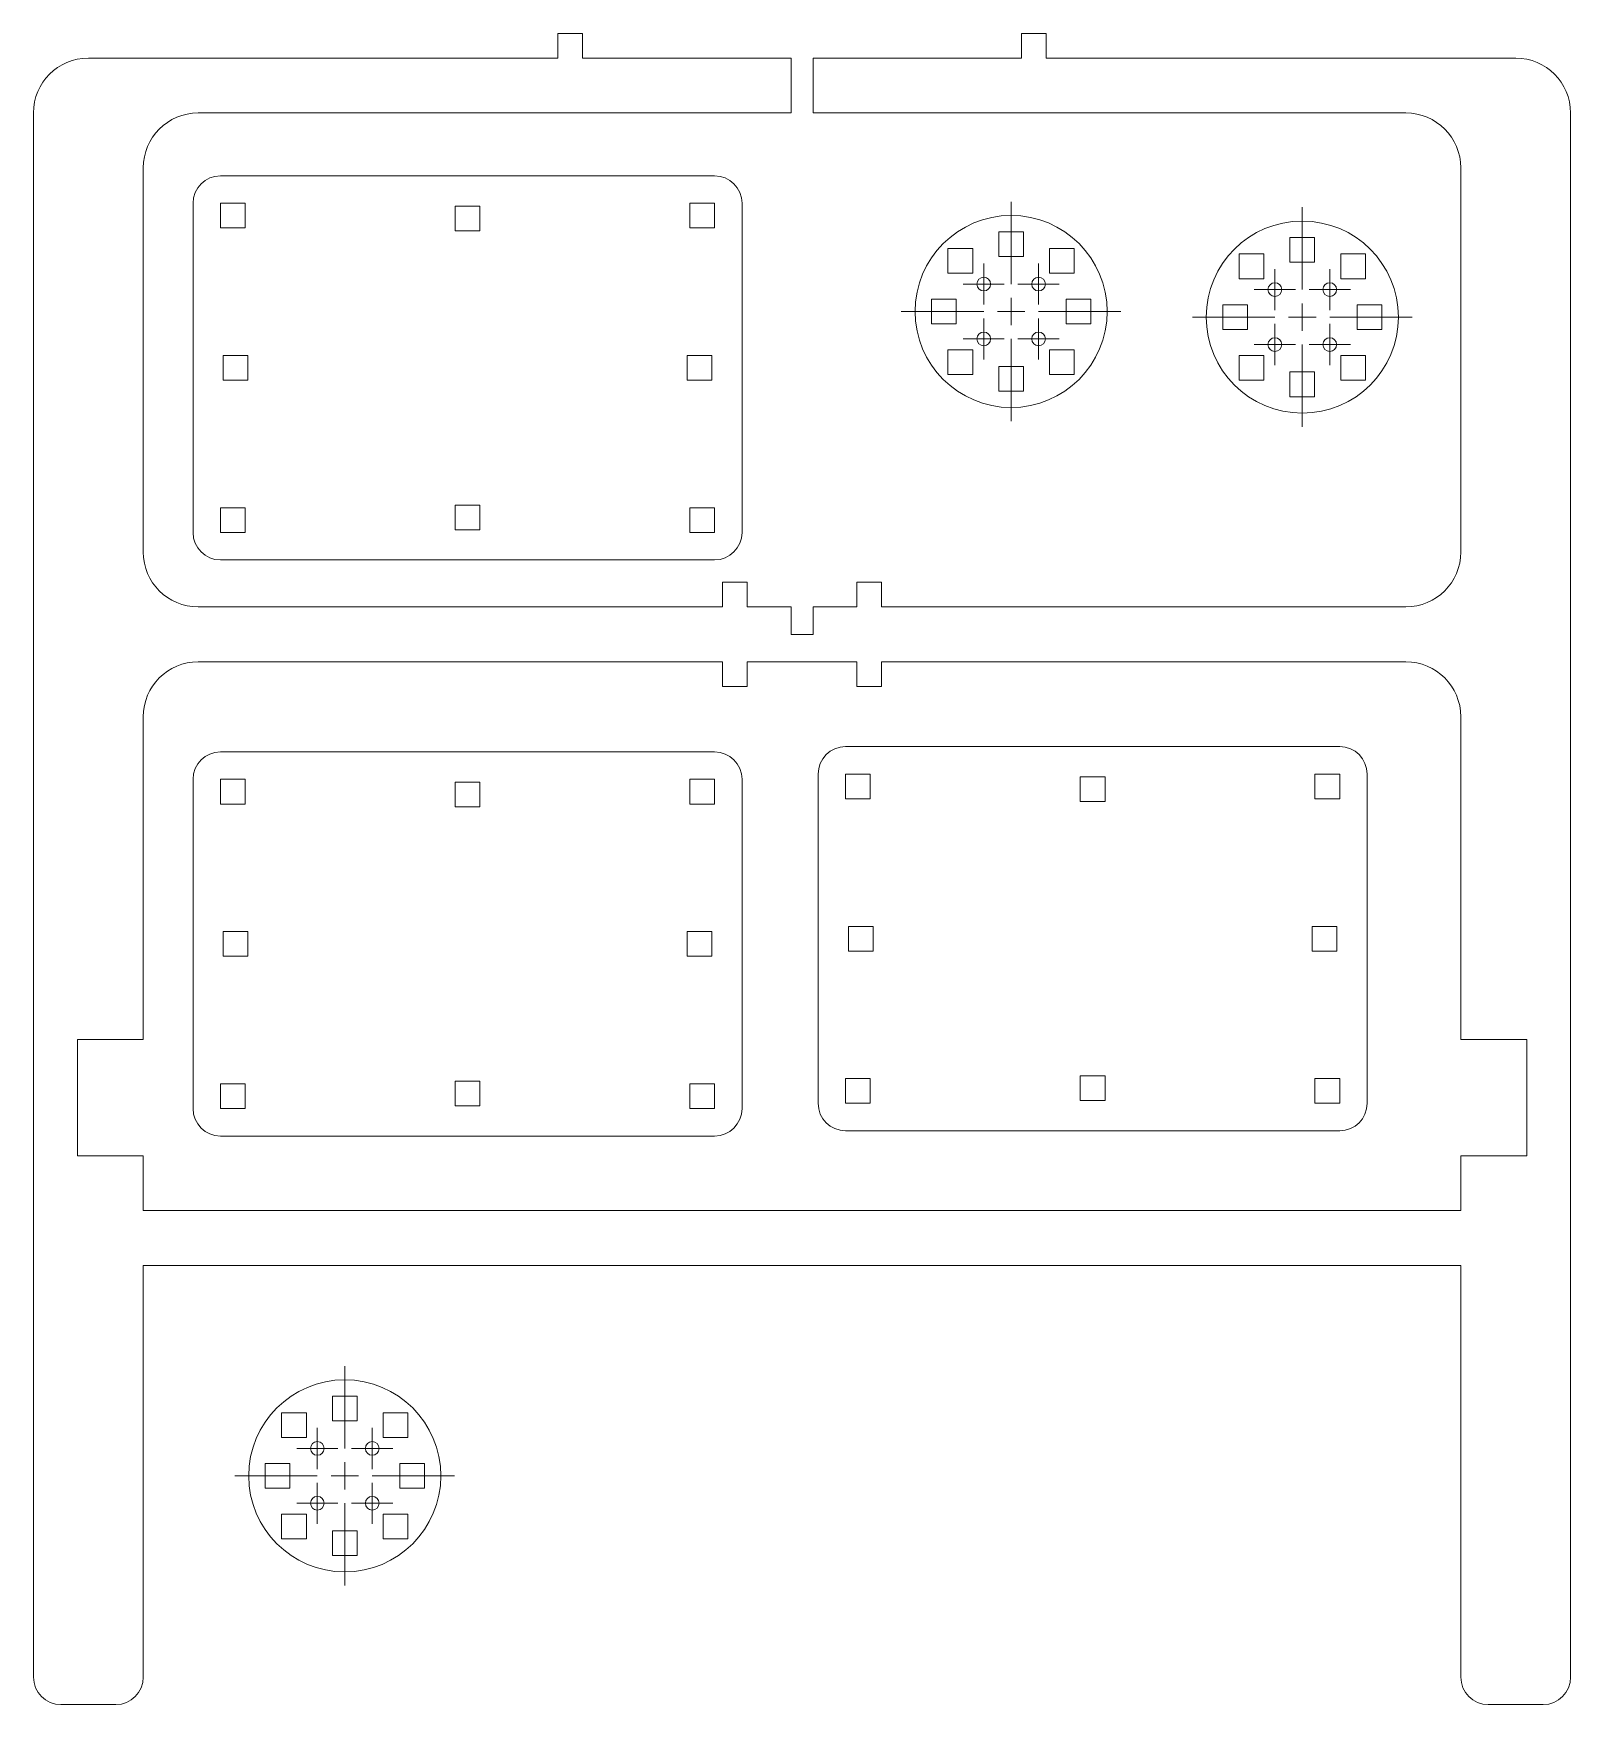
# Model space of a CAD drawing. Header units: millimetres. Extents: x 0.178 to 0.458, y 0.438 to 0.743.
import ezdxf

# ---------------------------------------------------------------- set-up
doc = ezdxf.new("R2010")
doc.units = ezdxf.units.MM

# ---------------------------------------------------------------- blocks, each defined once
blk = doc.blocks.new('SW_CENTERMARKSYMBOL_0')
at = {"color": 0, "linetype": 'Continuous', "lineweight": 0}
for p, q in [((0, 0.005), (0, 0.02)), ((-0.005, 0), (-0.02, 0)), ((0, 0), (-0.0025, 0)), ((0, 0), (0, 0.0025)), ((0, 0), (0, -0.0025)), ((0, 0), (0.0025, 0)), ((0.005, 0), (0.02, 0)), ((0, -0.005), (0, -0.02))]:
    blk.add_line(p, q, dxfattribs=at)
blk = doc.blocks.new('SW_CENTERMARKSYMBOL_1')
at = {"color": 0, "linetype": 'Continuous', "lineweight": 0}
for p, q in [((0, 0.0025), (0, 0.00375)), ((-0.0025, 0), (-0.00375, 0)), ((0, 0), (-0.0025, 0)), ((0, 0), (0, 0.0025)), ((0, 0), (0, -0.0025)), ((0, 0), (0.0025, 0)), ((0.0025, 0), (0.00375, 0)), ((0, -0.0025), (0, -0.00375))]:
    blk.add_line(p, q, dxfattribs=at)
blk = doc.blocks.new('SW_CENTERMARKSYMBOL_2')
at = {"color": 0, "linetype": 'Continuous', "lineweight": 0}
for p, q in [((0, 0.0025), (0, 0.00375)), ((-0.0025, 0), (-0.00375, 0)), ((0, 0), (-0.0025, 0)), ((0, 0), (0, 0.0025)), ((0, 0), (0, -0.0025)), ((0, 0), (0.0025, 0)), ((0.0025, 0), (0.00375, 0)), ((0, -0.0025), (0, -0.00375))]:
    blk.add_line(p, q, dxfattribs=at)
blk = doc.blocks.new('SW_CENTERMARKSYMBOL_3')
at = {"color": 0, "linetype": 'Continuous', "lineweight": 0}
for p, q in [((0, 0.0025), (0, 0.00375)), ((-0.0025, 0), (-0.00375, 0)), ((0, 0), (-0.0025, 0)), ((0, 0), (0, 0.0025)), ((0, 0), (0, -0.0025)), ((0, 0), (0.0025, 0)), ((0.0025, 0), (0.00375, 0)), ((0, -0.0025), (0, -0.00375))]:
    blk.add_line(p, q, dxfattribs=at)
blk = doc.blocks.new('SW_CENTERMARKSYMBOL_4')
at = {"color": 0, "linetype": 'Continuous', "lineweight": 0}
for p, q in [((0, 0.0025), (0, 0.00375)), ((-0.0025, 0), (-0.00375, 0)), ((0, 0), (-0.0025, 0)), ((0, 0), (0, 0.0025)), ((0, 0), (0, -0.0025)), ((0, 0), (0.0025, 0)), ((0.0025, 0), (0.00375, 0)), ((0, -0.0025), (0, -0.00375))]:
    blk.add_line(p, q, dxfattribs=at)
blk = doc.blocks.new('SW_CENTERMARKSYMBOL_5')
at = {"color": 0, "linetype": 'Continuous', "lineweight": 0}
for p, q in [((0, 0.005), (0, 0.02)), ((-0.005, 0), (-0.02, 0)), ((0, 0), (-0.0025, 0)), ((0, 0), (0, 0.0025)), ((0, 0), (0, -0.0025)), ((0, 0), (0.0025, 0)), ((0.005, 0), (0.02, 0)), ((0, -0.005), (0, -0.02))]:
    blk.add_line(p, q, dxfattribs=at)
blk = doc.blocks.new('SW_CENTERMARKSYMBOL_6')
at = {"color": 0, "linetype": 'Continuous', "lineweight": 0}
for p, q in [((0, 0.0025), (0, 0.00375)), ((-0.0025, 0), (-0.00375, 0)), ((0, 0), (-0.0025, 0)), ((0, 0), (0, 0.0025)), ((0, 0), (0, -0.0025)), ((0, 0), (0.0025, 0)), ((0.0025, 0), (0.00375, 0)), ((0, -0.0025), (0, -0.00375))]:
    blk.add_line(p, q, dxfattribs=at)
blk = doc.blocks.new('SW_CENTERMARKSYMBOL_7')
at = {"color": 0, "linetype": 'Continuous', "lineweight": 0}
for p, q in [((0, 0.0025), (0, 0.00375)), ((-0.0025, 0), (-0.00375, 0)), ((0, 0), (-0.0025, 0)), ((0, 0), (0, 0.0025)), ((0, 0), (0, -0.0025)), ((0, 0), (0.0025, 0)), ((0.0025, 0), (0.00375, 0)), ((0, -0.0025), (0, -0.00375))]:
    blk.add_line(p, q, dxfattribs=at)
blk = doc.blocks.new('SW_CENTERMARKSYMBOL_8')
at = {"color": 0, "linetype": 'Continuous', "lineweight": 0}
for p, q in [((0, 0.0025), (0, 0.00375)), ((-0.0025, 0), (-0.00375, 0)), ((0, 0), (-0.0025, 0)), ((0, 0), (0, 0.0025)), ((0, 0), (0, -0.0025)), ((0, 0), (0.0025, 0)), ((0.0025, 0), (0.00375, 0)), ((0, -0.0025), (0, -0.00375))]:
    blk.add_line(p, q, dxfattribs=at)
blk = doc.blocks.new('SW_CENTERMARKSYMBOL_9')
at = {"color": 0, "linetype": 'Continuous', "lineweight": 0}
for p, q in [((0, 0.0025), (0, 0.00375)), ((-0.0025, 0), (-0.00375, 0)), ((0, 0), (-0.0025, 0)), ((0, 0), (0, 0.0025)), ((0, 0), (0, -0.0025)), ((0, 0), (0.0025, 0)), ((0.0025, 0), (0.00375, 0)), ((0, -0.0025), (0, -0.00375))]:
    blk.add_line(p, q, dxfattribs=at)
blk = doc.blocks.new('SW_CENTERMARKSYMBOL_10')
at = {"color": 0, "linetype": 'Continuous', "lineweight": 0}
for p, q in [((0, 0.005), (0, 0.02)), ((-0.005, 0), (-0.02, 0)), ((0, 0), (-0.0025, 0)), ((0, 0), (0, 0.0025)), ((0, 0), (0, -0.0025)), ((0, 0), (0.0025, 0)), ((0.005, 0), (0.02, 0)), ((0, -0.005), (0, -0.02))]:
    blk.add_line(p, q, dxfattribs=at)
blk = doc.blocks.new('SW_CENTERMARKSYMBOL_11')
at = {"color": 0, "linetype": 'Continuous', "lineweight": 0}
for p, q in [((0, 0.0025), (0, 0.00375)), ((-0.0025, 0), (-0.00375, 0)), ((0, 0), (-0.0025, 0)), ((0, 0), (0, 0.0025)), ((0, 0), (0, -0.0025)), ((0, 0), (0.0025, 0)), ((0.0025, 0), (0.00375, 0)), ((0, -0.0025), (0, -0.00375))]:
    blk.add_line(p, q, dxfattribs=at)
blk = doc.blocks.new('SW_CENTERMARKSYMBOL_12')
at = {"color": 0, "linetype": 'Continuous', "lineweight": 0}
for p, q in [((0, 0.0025), (0, 0.00375)), ((-0.0025, 0), (-0.00375, 0)), ((0, 0), (-0.0025, 0)), ((0, 0), (0, 0.0025)), ((0, 0), (0, -0.0025)), ((0, 0), (0.0025, 0)), ((0.0025, 0), (0.00375, 0)), ((0, -0.0025), (0, -0.00375))]:
    blk.add_line(p, q, dxfattribs=at)
blk = doc.blocks.new('SW_CENTERMARKSYMBOL_13')
at = {"color": 0, "linetype": 'Continuous', "lineweight": 0}
for p, q in [((0, 0.0025), (0, 0.00375)), ((-0.0025, 0), (-0.00375, 0)), ((0, 0), (-0.0025, 0)), ((0, 0), (0, 0.0025)), ((0, 0), (0, -0.0025)), ((0, 0), (0.0025, 0)), ((0.0025, 0), (0.00375, 0)), ((0, -0.0025), (0, -0.00375))]:
    blk.add_line(p, q, dxfattribs=at)
blk = doc.blocks.new('SW_CENTERMARKSYMBOL_14')
at = {"color": 0, "linetype": 'Continuous', "lineweight": 0}
for p, q in [((0, 0.0025), (0, 0.00375)), ((-0.0025, 0), (-0.00375, 0)), ((0, 0), (-0.0025, 0)), ((0, 0), (0, 0.0025)), ((0, 0), (0, -0.0025)), ((0, 0), (0.0025, 0)), ((0.0025, 0), (0.00375, 0)), ((0, -0.0025), (0, -0.00375))]:
    blk.add_line(p, q, dxfattribs=at)

msp = doc.modelspace()

# ---------------------------------------------------------------- linework, layer by layer
at = {"color": 7, "linetype": 'Continuous', "lineweight": 15}
for p, q in [((0.27347, 0.743), (0.27347, 0.7385)), ((0.27347, 0.743), (0.27797, 0.743)), ((0.27797, 0.743), (0.27797, 0.7385)), ((0.35797, 0.743), (0.35797, 0.7385)), ((0.36247, 0.743), (0.35797, 0.743)), ((0.36247, 0.743), (0.36247, 0.7385)), ((0.18797, 0.7385), (0.27347, 0.7385)), ((0.27797, 0.7385), (0.31597, 0.7385)), ((0.31597, 0.7385), (0.31597, 0.7285)), ((0.31997, 0.7385), (0.31997, 0.7285)), ((0.35797, 0.7385), (0.31997, 0.7385)), ((0.44797, 0.7385), (0.36247, 0.7385)), ((0.17797, 0.7285), (0.17797, 0.4435)), ((0.20797, 0.7285), (0.31597, 0.7285)), ((0.42797, 0.7285), (0.31997, 0.7285)), ((0.45797, 0.7285), (0.45797, 0.4435)), ((0.19797, 0.7185), (0.19797, 0.6485)), ((0.21204, 0.71705), (0.30204, 0.71705)), ((0.43797, 0.7185), (0.43797, 0.6485)), ((0.20704, 0.65205), (0.20704, 0.71205)), ((0.21204, 0.71205), (0.21654, 0.71205)), ((0.21204, 0.70755), (0.21204, 0.71205)), ((0.21654, 0.71205), (0.21654, 0.70755)), ((0.25479, 0.70705), (0.25479, 0.71155)), ((0.25479, 0.71155), (0.25929, 0.71155)), ((0.25929, 0.71155), (0.25929, 0.70705)), ((0.29754, 0.70755), (0.29754, 0.71205)), ((0.29754, 0.71205), (0.30204, 0.71205)), ((0.30204, 0.71205), (0.30204, 0.70755)), ((0.30704, 0.71205), (0.30704, 0.65205)), ((0.21654, 0.70755), (0.21204, 0.70755)), ((0.25929, 0.70705), (0.25479, 0.70705)), ((0.30204, 0.70755), (0.29754, 0.70755)), ((0.35381, 0.70233), (0.35381, 0.70683)), ((0.35381, 0.70683), (0.35831, 0.70683)), ((0.35831, 0.70683), (0.35831, 0.70233)), ((0.34456, 0.69933), (0.34456, 0.70383)), ((0.34456, 0.70383), (0.34906, 0.70383)), ((0.34906, 0.70383), (0.34906, 0.69933)), ((0.36306, 0.70383), (0.36756, 0.70383)), ((0.36306, 0.69933), (0.36306, 0.70383)), ((0.36756, 0.70383), (0.36756, 0.69933)), ((0.40685, 0.70131), (0.40685, 0.70581)), ((0.40685, 0.70581), (0.41135, 0.70581)), ((0.41135, 0.70581), (0.41135, 0.70131)), ((0.35831, 0.70233), (0.35381, 0.70233)), ((0.3976, 0.69831), (0.3976, 0.70281)), ((0.3976, 0.70281), (0.4021, 0.70281)), ((0.4021, 0.70281), (0.4021, 0.69831)), ((0.41135, 0.70131), (0.40685, 0.70131)), ((0.4161, 0.70281), (0.4206, 0.70281)), ((0.4161, 0.69831), (0.4161, 0.70281)), ((0.4206, 0.70281), (0.4206, 0.69831)), ((0.34906, 0.69933), (0.34456, 0.69933)), ((0.36756, 0.69933), (0.36306, 0.69933)), ((0.4021, 0.69831), (0.3976, 0.69831)), ((0.4206, 0.69831), (0.4161, 0.69831)), ((0.34156, 0.69458), (0.34606, 0.69458)), ((0.34156, 0.69008), (0.34156, 0.69458)), ((0.34606, 0.69458), (0.34606, 0.69008)), ((0.36606, 0.69458), (0.37056, 0.69458)), ((0.36606, 0.69008), (0.36606, 0.69458)), ((0.37056, 0.69458), (0.37056, 0.69008)), ((0.3946, 0.69356), (0.3991, 0.69356)), ((0.3946, 0.68906), (0.3946, 0.69356)), ((0.3991, 0.69356), (0.3991, 0.68906)), ((0.4191, 0.69356), (0.4236, 0.69356)), ((0.4191, 0.68906), (0.4191, 0.69356)), ((0.4236, 0.69356), (0.4236, 0.68906)), ((0.34606, 0.69008), (0.34156, 0.69008)), ((0.37056, 0.69008), (0.36606, 0.69008)), ((0.3991, 0.68906), (0.3946, 0.68906)), ((0.4236, 0.68906), (0.4191, 0.68906)), ((0.34456, 0.68533), (0.34906, 0.68533)), ((0.34456, 0.68083), (0.34456, 0.68533)), ((0.34906, 0.68533), (0.34906, 0.68083)), ((0.36306, 0.68533), (0.36756, 0.68533)), ((0.36306, 0.68083), (0.36306, 0.68533)), ((0.36756, 0.68533), (0.36756, 0.68083)), ((0.21254, 0.6843), (0.21704, 0.6843)), ((0.21254, 0.6798), (0.21254, 0.6843)), ((0.21704, 0.6843), (0.21704, 0.6798)), ((0.29704, 0.6798), (0.29704, 0.6843)), ((0.29704, 0.6843), (0.30154, 0.6843)), ((0.30154, 0.6843), (0.30154, 0.6798)), ((0.35381, 0.68233), (0.35831, 0.68233)), ((0.35381, 0.67783), (0.35381, 0.68233)), ((0.35831, 0.68233), (0.35831, 0.67783)), ((0.3976, 0.68431), (0.4021, 0.68431)), ((0.3976, 0.67981), (0.3976, 0.68431)), ((0.4021, 0.68431), (0.4021, 0.67981)), ((0.4161, 0.68431), (0.4206, 0.68431)), ((0.4161, 0.67981), (0.4161, 0.68431)), ((0.4206, 0.68431), (0.4206, 0.67981)), ((0.21704, 0.6798), (0.21254, 0.6798)), ((0.30154, 0.6798), (0.29704, 0.6798)), ((0.34906, 0.68083), (0.34456, 0.68083)), ((0.36756, 0.68083), (0.36306, 0.68083)), ((0.4021, 0.67981), (0.3976, 0.67981)), ((0.40685, 0.68131), (0.41135, 0.68131)), ((0.40685, 0.67681), (0.40685, 0.68131)), ((0.41135, 0.68131), (0.41135, 0.67681)), ((0.4206, 0.67981), (0.4161, 0.67981)), ((0.35831, 0.67783), (0.35381, 0.67783)), ((0.41135, 0.67681), (0.40685, 0.67681)), ((0.21204, 0.65655), (0.21654, 0.65655)), ((0.21204, 0.65205), (0.21204, 0.65655)), ((0.21654, 0.65655), (0.21654, 0.65205)), ((0.25479, 0.65705), (0.25929, 0.65705)), ((0.25479, 0.65255), (0.25479, 0.65705)), ((0.25929, 0.65705), (0.25929, 0.65255)), ((0.29754, 0.65655), (0.30204, 0.65655)), ((0.29754, 0.65205), (0.29754, 0.65655)), ((0.30204, 0.65655), (0.30204, 0.65205)), ((0.21654, 0.65205), (0.21204, 0.65205)), ((0.25929, 0.65255), (0.25479, 0.65255)), ((0.30204, 0.65205), (0.29754, 0.65205)), ((0.30204, 0.64705), (0.21204, 0.64705)), ((0.30347, 0.643), (0.30347, 0.6385)), ((0.30347, 0.643), (0.30797, 0.643)), ((0.30797, 0.643), (0.30797, 0.6385)), ((0.32797, 0.643), (0.32797, 0.6385)), ((0.33247, 0.643), (0.32797, 0.643)), ((0.33247, 0.643), (0.33247, 0.6385)), ((0.20797, 0.6385), (0.30347, 0.6385)), ((0.30797, 0.6385), (0.31597, 0.6385)), ((0.31597, 0.6385), (0.31597, 0.6335)), ((0.31997, 0.6385), (0.31997, 0.6335)), ((0.32797, 0.6385), (0.31997, 0.6385)), ((0.42797, 0.6385), (0.33247, 0.6385)), ((0.31597, 0.6335), (0.31997, 0.6335)), ((0.20797, 0.6285), (0.30347, 0.6285)), ((0.30347, 0.624), (0.30347, 0.6285)), ((0.30797, 0.6285), (0.32797, 0.6285)), ((0.30797, 0.624), (0.30797, 0.6285)), ((0.32797, 0.624), (0.32797, 0.6285)), ((0.42797, 0.6285), (0.33247, 0.6285)), ((0.33247, 0.624), (0.33247, 0.6285)), ((0.30347, 0.624), (0.30797, 0.624)), ((0.33247, 0.624), (0.32797, 0.624)), ((0.19797, 0.6185), (0.19797, 0.5597)), ((0.43797, 0.6185), (0.43797, 0.5597)), ((0.21204, 0.61209), (0.30204, 0.61209)), ((0.32591, 0.61305), (0.41591, 0.61305)), ((0.20704, 0.54709), (0.20704, 0.60709)), ((0.21204, 0.60709), (0.21654, 0.60709)), ((0.21204, 0.60259), (0.21204, 0.60709)), ((0.21654, 0.60709), (0.21654, 0.60259)), ((0.25479, 0.60209), (0.25479, 0.60659)), ((0.25479, 0.60659), (0.25929, 0.60659)), ((0.25929, 0.60659), (0.25929, 0.60209)), ((0.29754, 0.60259), (0.29754, 0.60709)), ((0.29754, 0.60709), (0.30204, 0.60709)), ((0.30204, 0.60709), (0.30204, 0.60259)), ((0.30704, 0.60709), (0.30704, 0.54709)), ((0.32091, 0.54805), (0.32091, 0.60805)), ((0.32591, 0.60805), (0.33041, 0.60805)), ((0.32591, 0.60355), (0.32591, 0.60805)), ((0.33041, 0.60805), (0.33041, 0.60355)), ((0.36866, 0.60305), (0.36866, 0.60755)), ((0.36866, 0.60755), (0.37316, 0.60755)), ((0.37316, 0.60755), (0.37316, 0.60305)), ((0.41141, 0.60355), (0.41141, 0.60805)), ((0.41141, 0.60805), (0.41591, 0.60805)), ((0.41591, 0.60805), (0.41591, 0.60355)), ((0.42091, 0.60805), (0.42091, 0.54805)), ((0.33041, 0.60355), (0.32591, 0.60355)), ((0.37316, 0.60305), (0.36866, 0.60305)), ((0.41591, 0.60355), (0.41141, 0.60355)), ((0.21654, 0.60259), (0.21204, 0.60259)), ((0.25929, 0.60209), (0.25479, 0.60209)), ((0.30204, 0.60259), (0.29754, 0.60259)), ((0.21254, 0.57934), (0.21704, 0.57934)), ((0.21254, 0.57484), (0.21254, 0.57934)), ((0.21704, 0.57934), (0.21704, 0.57484)), ((0.29704, 0.57484), (0.29704, 0.57934)), ((0.29704, 0.57934), (0.30154, 0.57934)), ((0.30154, 0.57934), (0.30154, 0.57484)), ((0.32641, 0.5803), (0.33091, 0.5803)), ((0.32641, 0.5758), (0.32641, 0.5803)), ((0.33091, 0.5803), (0.33091, 0.5758)), ((0.41091, 0.5758), (0.41091, 0.5803)), ((0.41091, 0.5803), (0.41541, 0.5803)), ((0.41541, 0.5803), (0.41541, 0.5758)), ((0.33091, 0.5758), (0.32641, 0.5758)), ((0.41541, 0.5758), (0.41091, 0.5758)), ((0.21704, 0.57484), (0.21254, 0.57484)), ((0.30154, 0.57484), (0.29704, 0.57484)), ((0.18597, 0.5597), (0.19797, 0.5597)), ((0.18597, 0.5597), (0.18597, 0.5385)), ((0.44997, 0.5597), (0.43797, 0.5597)), ((0.44997, 0.5597), (0.44997, 0.5385)), ((0.21204, 0.55159), (0.21654, 0.55159)), ((0.21204, 0.54709), (0.21204, 0.55159)), ((0.21654, 0.55159), (0.21654, 0.54709)), ((0.25479, 0.55209), (0.25929, 0.55209)), ((0.25479, 0.54759), (0.25479, 0.55209)), ((0.25929, 0.55209), (0.25929, 0.54759)), ((0.29754, 0.55159), (0.30204, 0.55159)), ((0.29754, 0.54709), (0.29754, 0.55159)), ((0.30204, 0.55159), (0.30204, 0.54709)), ((0.32591, 0.55255), (0.33041, 0.55255)), ((0.32591, 0.54805), (0.32591, 0.55255)), ((0.33041, 0.55255), (0.33041, 0.54805)), ((0.36866, 0.55305), (0.37316, 0.55305)), ((0.36866, 0.54855), (0.36866, 0.55305)), ((0.37316, 0.55305), (0.37316, 0.54855)), ((0.41141, 0.55255), (0.41591, 0.55255)), ((0.41141, 0.54805), (0.41141, 0.55255)), ((0.41591, 0.55255), (0.41591, 0.54805)), ((0.37316, 0.54855), (0.36866, 0.54855)), ((0.21654, 0.54709), (0.21204, 0.54709)), ((0.25929, 0.54759), (0.25479, 0.54759)), ((0.30204, 0.54709), (0.29754, 0.54709)), ((0.33041, 0.54805), (0.32591, 0.54805)), ((0.41591, 0.54805), (0.41141, 0.54805)), ((0.30204, 0.54209), (0.21204, 0.54209)), ((0.41591, 0.54305), (0.32591, 0.54305)), ((0.18597, 0.5385), (0.19797, 0.5385)), ((0.19797, 0.5385), (0.19797, 0.5285)), ((0.44997, 0.5385), (0.43797, 0.5385)), ((0.43797, 0.5385), (0.43797, 0.5285)), ((0.19797, 0.5285), (0.43797, 0.5285)), ((0.19797, 0.5185), (0.43797, 0.5185)), ((0.19797, 0.5185), (0.19797, 0.4435)), ((0.43797, 0.5185), (0.43797, 0.4435)), ((0.23243, 0.49017), (0.23243, 0.49467)), ((0.23243, 0.49467), (0.23693, 0.49467)), ((0.23693, 0.49467), (0.23693, 0.49017)), ((0.22318, 0.48717), (0.22318, 0.49167)), ((0.22318, 0.49167), (0.22768, 0.49167)), ((0.22768, 0.49167), (0.22768, 0.48717)), ((0.24168, 0.49167), (0.24618, 0.49167)), ((0.24168, 0.48717), (0.24168, 0.49167)), ((0.24618, 0.49167), (0.24618, 0.48717)), ((0.23693, 0.49017), (0.23243, 0.49017)), ((0.22768, 0.48717), (0.22318, 0.48717)), ((0.24618, 0.48717), (0.24168, 0.48717)), ((0.22018, 0.48242), (0.22468, 0.48242)), ((0.22018, 0.47792), (0.22018, 0.48242)), ((0.22468, 0.48242), (0.22468, 0.47792)), ((0.24468, 0.48242), (0.24918, 0.48242)), ((0.24468, 0.47792), (0.24468, 0.48242)), ((0.24918, 0.48242), (0.24918, 0.47792)), ((0.22468, 0.47792), (0.22018, 0.47792)), ((0.24918, 0.47792), (0.24468, 0.47792)), ((0.22318, 0.47317), (0.22768, 0.47317)), ((0.22318, 0.46867), (0.22318, 0.47317)), ((0.22768, 0.47317), (0.22768, 0.46867)), ((0.24168, 0.47317), (0.24618, 0.47317)), ((0.24168, 0.46867), (0.24168, 0.47317)), ((0.24618, 0.47317), (0.24618, 0.46867)), ((0.23243, 0.47017), (0.23693, 0.47017)), ((0.23243, 0.46567), (0.23243, 0.47017)), ((0.23693, 0.47017), (0.23693, 0.46567)), ((0.22768, 0.46867), (0.22318, 0.46867)), ((0.24618, 0.46867), (0.24168, 0.46867)), ((0.23693, 0.46567), (0.23243, 0.46567)), ((0.18297, 0.4385), (0.19297, 0.4385)), ((0.45297, 0.4385), (0.44297, 0.4385))]:
    msp.add_line(p, q, dxfattribs=at)
for centre, radius in [((0.35606, 0.69233), 0.0175), ((0.4091, 0.69131), 0.0175), ((0.35106, 0.69733), 0.00125), ((0.36106, 0.69733), 0.00125), ((0.4041, 0.69631), 0.00125), ((0.4141, 0.69631), 0.00125), ((0.35106, 0.68733), 0.00125), ((0.36106, 0.68733), 0.00125), ((0.4041, 0.68631), 0.00125), ((0.4141, 0.68631), 0.00125), ((0.23468, 0.48017), 0.0175), ((0.22968, 0.48517), 0.00125), ((0.23968, 0.48517), 0.00125), ((0.22968, 0.47517), 0.00125), ((0.23968, 0.47517), 0.00125)]:
    msp.add_circle(centre, radius, dxfattribs=at)
for centre, radius, start, end in [((0.18797, 0.7285), 0.01, 90, 180), ((0.44797, 0.7285), 0.01, 0, 90), ((0.20797, 0.7185), 0.01, 90, 180), ((0.42797, 0.7185), 0.01, 0, 90), ((0.21204, 0.71205), 0.005, 90, 180), ((0.30204, 0.71205), 0.005, 0, 90), ((0.21204, 0.65205), 0.005, 180, 270), ((0.30204, 0.65205), 0.005, 270, 0), ((0.20797, 0.6485), 0.01, 180, 270), ((0.42797, 0.6485), 0.01, 270, 0), ((0.20797, 0.6185), 0.01, 90, 180), ((0.42797, 0.6185), 0.01, 0, 90), ((0.21204, 0.60709), 0.005, 90, 180), ((0.30204, 0.60709), 0.005, 0, 90), ((0.32591, 0.60805), 0.005, 90, 180), ((0.41591, 0.60805), 0.005, 0, 90), ((0.21204, 0.54709), 0.005, 180, 270), ((0.30204, 0.54709), 0.005, 270, 0), ((0.32591, 0.54805), 0.005, 180, 270), ((0.41591, 0.54805), 0.005, 270, 0), ((0.18297, 0.4435), 0.005, 180, 270), ((0.19297, 0.4435), 0.005, 270, 0), ((0.44297, 0.4435), 0.005, 180, 270), ((0.45297, 0.4435), 0.005, 270, 0)]:
    msp.add_arc(centre, radius, start, end, dxfattribs=at)

# ---------------------------------------------------------------- block references
at = {"color": 7, "linetype": 'Continuous', "lineweight": 0}
for name, p in [('SW_CENTERMARKSYMBOL_0', (0.35606, 0.69233)), ('SW_CENTERMARKSYMBOL_10', (0.4091, 0.69131)), ('SW_CENTERMARKSYMBOL_4', (0.35106, 0.69733)), ('SW_CENTERMARKSYMBOL_3', (0.36106, 0.69733)), ('SW_CENTERMARKSYMBOL_14', (0.4041, 0.69631)), ('SW_CENTERMARKSYMBOL_13', (0.4141, 0.69631)), ('SW_CENTERMARKSYMBOL_1', (0.35106, 0.68733)), ('SW_CENTERMARKSYMBOL_2', (0.36106, 0.68733)), ('SW_CENTERMARKSYMBOL_11', (0.4041, 0.68631)), ('SW_CENTERMARKSYMBOL_12', (0.4141, 0.68631)), ('SW_CENTERMARKSYMBOL_5', (0.23468, 0.48017)), ('SW_CENTERMARKSYMBOL_9', (0.22968, 0.48517)), ('SW_CENTERMARKSYMBOL_8', (0.23968, 0.48517)), ('SW_CENTERMARKSYMBOL_6', (0.22968, 0.47517)), ('SW_CENTERMARKSYMBOL_7', (0.23968, 0.47517))]:
    msp.add_blockref(name, p, dxfattribs=at)

doc.saveas('drawing.dxf')
